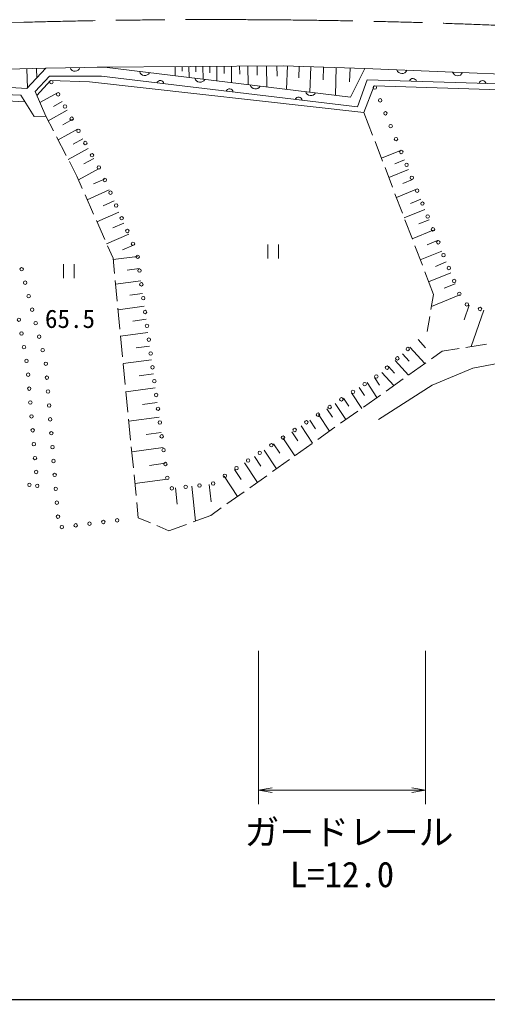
# Model space of a CAD drawing. Units: millimetres at full size, sheet at 1:1000; details may follow other scales. Extents: x 40000 to 680000, y 20000 to 380000.
# Drawn here: x 491360 to 524936, y 205000 to 275285 of the extents above; entities that cross this region are included whole.
import ezdxf
from ezdxf.enums import TextEntityAlignment as Align

# ---------------------------------------------------------------- set-up
doc = ezdxf.new("R2010")
doc.units = ezdxf.units.MM
doc.header["$LTSCALE"] = 1000
doc.linetypes.add('CHAIN', pattern=[18.5, 12, -1.5, 3.5, -1.5])
for name, color, linetype, lineweight in [('M-BGD', 7, 'Continuous', 13), ('M-BMK', 2, 'CHAIN', 13), ('M-STR-HTXT', 7, 'Continuous', 13), ('M-TTL-BAND', 7, 'Continuous', 25)]:
    doc.layers.add(name, color=color, linetype=linetype, lineweight=lineweight)
doc.styles.add('ＭＳ ゴシック', font='')
doc.styles.get('ＭＳ ゴシック').set_extended_font_data('MS Gothic')

# ---------------------------------------------------------------- blocks, each defined once
blk = doc.blocks.new('open_arrow')
at = {"color": 0, "linetype": 'Continuous', "lineweight": -2}
blk.add_lwpolyline([(7.5, 1.25), (0, 0), (7.5, -1.25)], dxfattribs=at)

msp = doc.modelspace()

# ---------------------------------------------------------------- linework, layer by layer
at = {"layer": 'M-BGD'}
for p, q in [((491882, 271757), (491917, 270371)), ((492575, 271774), (492592, 271081)), ((496929, 271861), (510273, 271978)), ((502517, 271910), (502523, 271253)), ((503017, 271914), (503020, 271586)), ((503517, 271919), (503524, 271132)), ((504017, 271923), (504021, 271530)), ((504517, 271928), (504525, 271011)), ((505017, 271932), (505021, 271474)), ((505517, 271936), (505526, 270890)), ((506040, 271941), (506045, 271418)), ((506563, 271946), (506573, 270764)), ((507154, 271951), (507159, 271360)), ((507745, 271956), (507756, 270621)), ((508412, 271962), (508418, 271294)), ((509080, 271968), (509093, 270460)), ((509834, 271974), (509840, 271220)), ((510273, 271978), (516148, 271771)), ((510587, 271967), (510528, 270286)), ((511428, 271937), (511398, 271097)), ((512268, 271908), (512203, 270084)), ((513180, 271875), (513147, 270964)), ((514091, 271843), (514022, 269865)), ((515081, 271808), (515046, 270819)), ((492480, 270118), (493247, 268359)), ((494070, 270034), (492820, 269339)), ((494417, 269409), (493792, 269062)), ((494764, 268784), (493415, 268034)), ((516694, 266999), (516074, 268620)), ((493247, 268359), (493786, 267316)), ((495139, 268109), (494465, 267734)), ((495514, 267434), (494124, 266662)), ((494015, 266872), (494704, 265540)), ((495901, 266739), (495206, 266353)), ((517408, 265131), (516873, 266532)), ((496287, 266044), (494855, 265248)), ((518708, 265905), (517329, 265340)), ((494934, 265096), (495473, 264053)), ((496685, 265328), (495969, 264930)), ((518990, 265215), (518301, 264933)), ((497083, 264612), (495592, 263783)), ((518123, 263263), (517587, 264664)), ((519273, 264526), (517861, 263948)), ((495473, 264053), (495863, 263168)), ((497452, 263844), (496671, 263499)), ((519562, 263820), (518856, 263531)), ((497796, 263063), (496216, 262366)), ((519851, 263115), (518406, 262522)), ((496064, 262710), (496669, 261338)), ((498145, 262273), (497355, 261924)), ((518837, 261395), (518301, 262796)), ((520147, 262392), (519425, 262096)), ((498494, 261483), (496912, 260785)), ((520443, 261670), (518964, 261064)), ((496870, 260880), (497475, 259507)), ((519552, 259527), (519016, 260928)), ((520746, 260930), (520007, 260627)), ((498843, 260692), (498052, 260343)), ((521049, 260191), (519535, 259570)), ((499192, 259902), (497609, 259203)), ((521360, 259434), (520603, 259123)), ((497677, 259050), (498067, 258165)), ((499541, 259110), (498750, 258761)), ((509188, 259153), (509188, 258153)), ((509938, 258153), (509938, 259153)), ((520266, 257659), (519730, 259060)), ((521670, 258677), (520120, 258041)), ((498067, 258165), (498173, 257070)), ((499832, 258302), (498076, 258067)), ((494519, 257733), (494519, 256733)), ((495269, 256733), (495269, 257733)), ((499949, 257424), (499071, 257307)), ((521987, 257902), (521212, 257584)), ((498221, 256572), (498366, 255079)), ((500067, 256547), (498247, 256303)), ((521065, 255571), (520445, 257192)), ((522305, 257127), (520718, 256476)), ((522630, 256333), (521837, 256008)), ((500189, 255637), (499279, 255515)), ((520879, 254486), (521065, 255571)), ((522955, 255540), (520916, 254704)), ((498414, 254581), (498559, 253088)), ((500310, 254727), (498425, 254474)), ((523632, 254795), (523273, 253753)), ((524673, 254436), (523775, 251827)), ((500437, 253784), (499494, 253658)), ((520609, 252907), (520795, 253993)), ((498607, 252591), (498752, 251098)), ((500563, 252841), (498608, 252579)), ((519967, 252329), (520501, 251735)), ((500694, 251864), (499717, 251733)), ((519373, 251794), (520442, 250607)), ((521692, 251493), (522902, 251687)), ((523396, 251766), (524877, 252004)), ((518842, 251316), (519320, 250784)), ((520931, 250954), (521692, 251493)), ((500825, 250886), (498799, 250615)), ((498800, 250600), (498945, 249107)), ((517834, 250409), (518263, 249933)), ((518310, 250837), (519267, 249774)), ((519299, 249797), (520523, 250664)), ((500961, 249873), (499948, 249738)), ((516839, 249603), (517192, 249063)), ((517358, 249980), (518215, 249029)), ((501096, 248860), (498996, 248579)), ((515740, 248883), (516106, 248323)), ((516299, 249249), (517006, 248171)), ((517667, 248640), (518891, 249508)), ((498993, 248609), (499138, 247116)), ((514599, 248136), (514980, 247555)), ((515180, 248516), (515913, 247397)), ((516036, 247484), (517259, 248351)), ((501237, 247810), (500187, 247670)), ((514018, 247755), (514779, 246593)), ((501378, 246760), (499201, 246469)), ((512812, 246965), (513602, 245759)), ((513415, 247360), (513810, 246757)), ((514404, 246327), (515628, 247195)), ((499186, 246619), (499331, 245126)), ((511560, 246145), (512380, 244892)), ((512186, 246555), (512596, 245929)), ((512772, 245171), (513996, 246038)), ((501524, 245672), (500435, 245526)), ((510909, 245719), (511335, 245069)), ((499379, 244628), (499524, 243135)), ((509584, 244851), (510027, 244176)), ((510259, 245293), (511111, 243993)), ((511141, 244014), (512365, 244881)), ((501669, 244583), (499413, 244281)), ((508209, 243950), (508668, 243249)), ((508910, 244409), (509794, 243059)), ((501820, 243455), (500692, 243304)), ((507508, 243491), (508426, 242090)), ((509509, 242857), (510733, 243725)), ((499573, 242637), (499717, 241144)), ((506053, 242538), (507006, 241083)), ((506781, 243015), (507257, 242287)), ((507878, 241701), (509101, 242568)), ((501972, 242327), (499633, 242014)), ((503722, 241810), (503976, 239310)), ((504972, 241937), (505099, 240687)), ((502548, 241690), (502668, 240517)), ((506246, 240544), (507470, 241412)), ((499766, 240647), (499872, 239552)), ((503813, 239250), (505077, 239716)), ((505077, 239716), (505838, 240255)), ((499872, 239552), (500746, 239180)), ((501206, 238984), (502080, 238611)), ((502080, 238611), (503344, 239077))]:
    msp.add_line(p, q, dxfattribs=at)
for points in [[(419354, 270312), (453247, 270919), (456861, 270997), (485783, 271604), (493237, 271791)], [(453396, 270922), (456861, 270997), (473397, 268494), (475990, 270270), (485634, 269896), (486350, 270675), (491881, 270332), (493237, 271791), (497449, 271866), (515116, 269732), (516148, 271771), (533430, 271067), (538063, 269265), (551964, 267024)], [(551407, 266270), (537697, 268731), (532868, 270461), (516316, 270959), (515615, 269020), (497247, 271216), (493509, 271216), (492480, 270118)], [(492606, 269830), (493584, 270908), (496388, 270830), (516074, 268620), (516812, 270531), (532637, 270025), (537731, 268273), (551399, 265846), (551891, 266016), (551964, 267024)], [(491442, 269862), (486665, 270049), (485782, 269353), (476262, 269612)], [(476231, 269098), (485886, 268756), (486844, 269644), (491751, 269387)], [(491442, 269862), (492406, 268335), (493247, 268359)], [(517129, 246607), (520977, 249053), (523890, 250283), (527660, 251000), (535994, 248211)]]:
    msp.add_lwpolyline(points, dxfattribs=at)
for centre in [(493645, 270799), (494130, 269925), (516859, 270416), (517238, 269490), (494616, 269051), (517617, 268565), (495102, 268176), (495588, 267302), (517997, 267640), (496074, 266428), (518376, 266714), (496560, 265554), (518755, 265789), (519134, 264864), (497045, 264680), (497480, 263781), (519513, 263939), (497884, 262866), (519893, 263013), (520272, 262088), (498287, 261951), (498691, 261036), (520651, 261163), (499095, 260121), (521030, 260237), (521409, 259312), (499499, 259206), (499836, 258273), (521789, 258387), (491507, 257377), (499968, 257282), (522168, 257461), (522547, 256536), (491758, 256409), (500101, 256290), (492009, 255441), (500234, 255299), (522926, 255611), (492261, 254473), (500367, 254308), (523463, 254853), (524409, 254527), (491312, 253753), (492512, 253505), (500499, 253317), (491493, 252769), (492763, 252537), (500632, 252326), (491674, 251786), (493014, 251569), (519219, 251655), (491855, 250802), (500765, 251335), (518475, 250986), (493242, 250597), (500898, 250343), (517732, 250317), (491971, 249810), (493321, 249601), (516962, 249683), (492053, 248814), (501030, 249352), (516125, 249135), (493400, 248604), (501163, 248361), (514452, 248040), (515289, 248587), (492135, 247817), (493480, 247607), (501296, 247370), (513616, 247492), (492217, 246820), (493559, 246610), (512779, 246944), (501429, 246379), (511943, 246396), (492299, 245824), (493638, 245613), (501562, 245388), (510270, 245300), (511106, 245848), (492381, 244827), (493718, 244616), (509433, 244752), (492463, 243831), (501694, 244397), (508597, 244204), (493797, 243619), (501827, 243405), (506924, 243108), (507760, 243656), (492545, 242834), (493877, 242623), (501960, 242414), (506087, 242560), (492066, 241914), (492627, 241837), (502282, 241663), (503277, 241764), (504272, 241866), (505251, 242012), (493956, 241626), (494035, 240629), (494115, 239632), (494395, 238881), (495388, 239003), (496380, 239124), (497373, 239246), (498365, 239367)]:
    msp.add_circle(centre, 125, dxfattribs=at)
for centre, radius, start, end in [((495341, 271948), 370, 199.94013, 342.09084), ((500340, 271637), 370, 192.03929, 334.19), ((518799, 271783), 370, 196.59202, 338.74273), ((522796, 271620), 370, 196.59202, 338.74273), ((501460, 270656), 256, 5.86061, 160.49984), ((504311, 271158), 370, 192.03929, 334.19), ((508282, 270678), 370, 192.03929, 334.19), ((519592, 270804), 256, 10.95529, 165.59452), ((524590, 270654), 256, 10.95529, 165.59452), ((506424, 270062), 256, 5.86061, 160.49984), ((512254, 270199), 370, 192.03929, 334.19), ((511389, 269468), 256, 5.86061, 160.49984)]:
    msp.add_arc(centre, radius, start, end, dxfattribs=at)
at = {"layer": 'M-BMK'}
msp.add_lwpolyline([(369676, 272864), (469827, 274707), (491675, 275095)], dxfattribs=at)
msp.add_arc((505475, -224715), 500000, 82.51728, 91.58158, dxfattribs=at)
at = {"layer": 'M-STR-HTXT'}
for p, q in [((508500, 230000), (508500, 219000)), ((520500, 230000), (520500, 219000)), ((508500, 220000), (520500, 220000))]:
    msp.add_line(p, q, dxfattribs=at)
at = {"layer": 'M-TTL-BAND'}
msp.add_line((40000, 205000), (579000, 205000), dxfattribs=at)

# ---------------------------------------------------------------- block references
at = {"layer": 'M-STR-HTXT', "xscale": 133, "yscale": 133}
msp.add_blockref('open_arrow', (508500, 220000), dxfattribs=at)
at = {"layer": 'M-STR-HTXT', "xscale": 133, "yscale": 133, "rotation": 180}
msp.add_blockref('open_arrow', (520500, 220000), dxfattribs=at)

# ---------------------------------------------------------------- texts
at = {"layer": 'M-BGD', "style": 'ＭＳ ゴシック'}
msp.add_text('65.5', height=1320, dxfattribs=at).set_placement((494977, 253824), align=Align.MIDDLE_CENTER)
at = {"layer": 'M-STR-HTXT', "style": 'ＭＳ ゴシック'}
msp.add_text('ガードレール', height=1833, dxfattribs=at).set_placement((515000, 217000), align=Align.MIDDLE_CENTER)
msp.add_text('L=12.0', height=1833, dxfattribs=at).set_placement((514500, 212500), align=Align.BOTTOM_CENTER)

doc.saveas('drawing.dxf')
